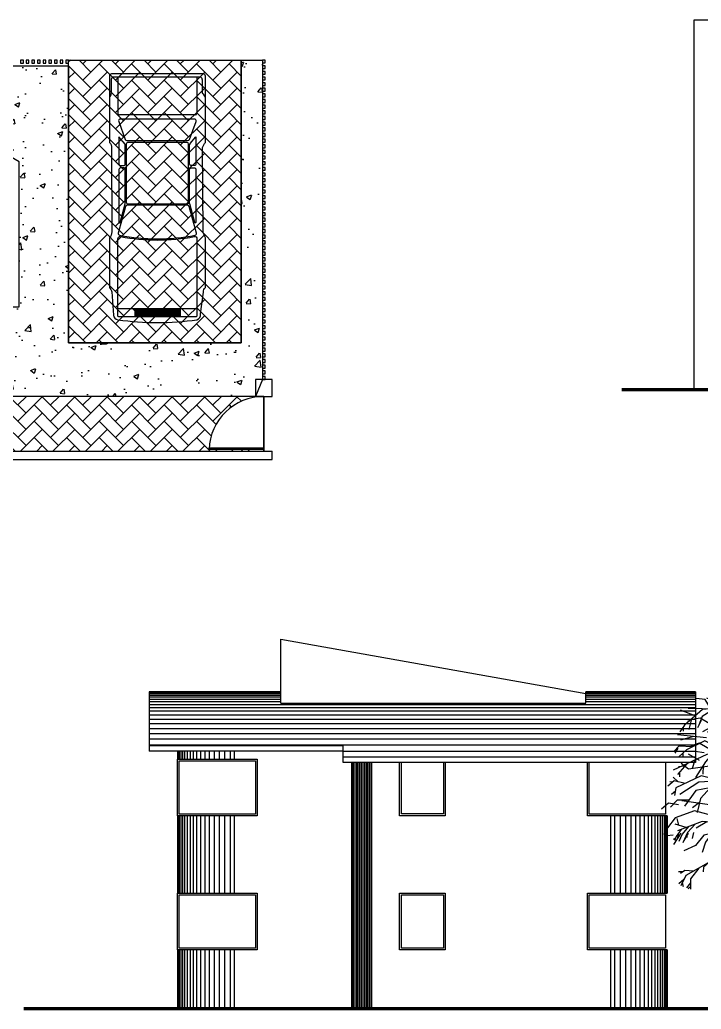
# Model space of a CAD drawing. Header units: millimetres. Extents: x -240.9 to -200.4, y 677.3 to 707.5.
# Drawn here: x -226.09 to -214.04, y 689.97 to 707.48 of the extents above; entities that cross this region are included whole.
import ezdxf

# ---------------------------------------------------------------- set-up
doc = ezdxf.new("R2010")
doc.units = ezdxf.units.MM
doc.header["$LTSCALE"] = 0.25
for name, color, linetype in [('banqueta ext.', 152, 'Continuous'), ('curva', 146, 'Continuous'), ('muro 1', 216, 'Continuous'), ('muro 2', 142, 'Continuous'), ('piso 1', 30, 'Continuous'), ('porton', 47, 'Continuous'), ('sombra', 253, 'Continuous'), ('techo', 22, 'Continuous'), ('vegetacion', 102, 'Continuous'), ('ventanas', 160, 'Continuous')]:
    doc.layers.add(name, color=color, linetype=linetype)
doc.layers.add('guia', color=120, linetype='Continuous', plot=False)
doc.layers.add('linea de tierra', color=7, linetype='Continuous', lineweight=80)
pattern_1 = [(225, (-23.96523, 1351.98117), (-6e-17, -0.287368196), [0.6096, -0.2032]), (315, (-24.10891, 1351.8375), (-6e-17, -0.287368196), [0.6096, -0.2032])]

# ---------------------------------------------------------------- blocks, each defined once
blk = doc.blocks.new('Fresno1a')
at = {"color": 104}
for p, q in [((-0.529, 5.726), (-0.52, 5.987)), ((-0.486, 5.886), (-0.486, 5.993)), ((-0.369, 5.745), (-0.371, 5.97)), ((-0.324, 5.768), (-0.324, 6.004)), ((-0.316, 5.886), (-0.282, 5.993)), ((-0.138, 5.84), (-0.157, 5.998)), ((-0.148, 5.926), (-0.082, 6.009)), ((0.144, 5.88), (0.12, 5.998)), ((0.17, 5.946), (0.304, 5.998)), ((0.218, 6.011), (0.201, 5.972)), ((-1.192, 5.787), (-1.164, 5.745)), ((-1.085, 5.651), (-1.094, 5.801)), ((-1.038, 5.674), (-1.038, 5.799)), ((-0.816, 5.794), (-0.903, 5.875)), ((-0.804, 5.696), (-0.883, 5.855)), ((-0.801, 5.687), (-0.828, 5.884)), ((-0.797, 5.741), (-0.791, 5.886)), ((-0.552, 5.641), (-0.615, 5.914)), ((-0.46, 5.653), (-0.6, 5.799)), ((-0.529, 5.744), (-0.468, 5.893)), ((-0.399, 5.689), (-0.499, 5.851)), ((-0.449, 5.443), (-0.138, 5.84)), ((-0.445, 5.413), (-0.376, 5.825)), ((-0.15, 5.581), (0.261, 5.862)), ((0.036, 5.577), (0.061, 5.856)), ((0.108, 5.757), (0.17, 5.946)), ((0.261, 5.862), (0.387, 5.815)), ((0.276, 5.764), (0.352, 5.856)), ((0.276, 5.656), (0.276, 5.855)), ((0.315, 5.838), (0.4, 5.869)), ((0.405, 5.657), (0.892, 5.787)), ((0.497, 5.669), (0.561, 5.835)), ((0.562, 5.659), (0.551, 5.809)), ((0.561, 5.835), (0.715, 5.889)), ((0.595, 5.736), (0.735, 5.778)), ((0.65, 5.809), (0.629, 5.763)), ((-1.297, 5.632), (-1.337, 5.694)), ((-1.293, 5.433), (-1.297, 5.632)), ((-1.128, 5.723), (-1.272, 5.745)), ((-1.015, 5.513), (-1.128, 5.723)), ((-0.883, 5.534), (-1.038, 5.674)), ((-0.841, 5.418), (-0.804, 5.696)), ((-0.391, 5.299), (-0.801, 5.687)), ((-0.408, 5.334), (-0.552, 5.641)), ((-0.441, 5.473), (-0.369, 5.745)), ((-0.039, 5.336), (-0.163, 5.736)), ((-0.122, 5.603), (-0.045, 5.777)), ((-0.077, 5.216), (0.276, 5.656)), ((-0.031, 5.564), (0.327, 5.739)), ((0.152, 5.043), (0.405, 5.657)), ((0.512, 5.513), (0.595, 5.736)), ((0.676, 5.616), (0.796, 5.536)), ((0.72, 5.601), (0.943, 5.632)), ((-1.474, 5.47), (-1.637, 5.489)), ((-1.365, 5.288), (-1.474, 5.47)), ((-0.835, 5.238), (-1.443, 5.497)), ((-1.237, 5.549), (-1.327, 5.559)), ((-1.191, 5.593), (-1.3, 5.498)), ((-0.718, 5.377), (-1.191, 5.593)), ((-0.768, 5.209), (-0.883, 5.536)), ((-0.349, 4.913), (-0.15, 5.581)), ((-0.256, 5.225), (-0.031, 5.564)), ((-0.065, 5.252), (0.036, 5.577)), ((0.443, 5.373), (0.72, 5.601)), ((0.694, 5.309), (1.174, 5.474)), ((0.715, 5.571), (0.806, 5.486)), ((0.727, 5.578), (0.815, 5.601)), ((0.89, 5.337), (0.972, 5.532)), ((0.972, 5.532), (1.132, 5.574)), ((-1.651, 5.186), (-1.911, 5.282)), ((-1.523, 5.298), (-1.843, 5.019)), ((-1.273, 5.301), (-1.778, 5.312)), ((-1.295, 5.317), (-1.529, 5.171)), ((-1.065, 5.336), (-1.523, 5.298)), ((-0.858, 4.634), (-1.273, 5.301)), ((-0.827, 5.319), (-1.221, 5.424)), ((-0.516, 4.977), (-0.827, 5.319)), ((-0.339, 4.628), (-0.718, 5.377)), ((-0.515, 4.917), (-0.483, 5.35)), ((-0.51, 5.211), (-0.466, 5.378)), ((-0.037, 4.544), (0.236, 5.337)), ((0.337, 4.977), (0.443, 5.373)), ((0.476, 4.621), (0.796, 5.337)), ((0.796, 5.337), (1.295, 5.418)), ((0.84, 5.268), (0.992, 5.264)), ((0.906, 5.382), (1.146, 5.388)), ((-1.561, 5.14), (-1.784, 5.108)), ((-1.715, 5.131), (-1.763, 4.94)), ((-1.548, 5.103), (-1.61, 4.974)), ((-1.529, 5.171), (-1.587, 5.016)), ((-1.231, 4.946), (-1.561, 5.14)), ((-0.905, 4.71), (-1.072, 5.168)), ((-0.153, 4.002), (-0.604, 5.139)), ((-0.304, 4.829), (-0.51, 5.211)), ((-0.268, 5.037), (-0.357, 5.225)), ((-0.163, 4.94), (-0.101, 5.138)), ((0.243, 5.044), (0.337, 5.114)), ((0.513, 4.703), (0.616, 5.179)), ((0.616, 5.179), (1.095, 5.179)), ((0.803, 4.981), (1.104, 5.217)), ((0.876, 5.021), (1.024, 5.084)), ((1.095, 5.179), (1.175, 5.06)), ((1.104, 5.217), (1.328, 5.217)), ((-1.843, 5.019), (-1.923, 4.9)), ((-1.864, 4.975), (-1.864, 4.915)), ((-1.225, 5.06), (-1.525, 4.902)), ((-1.362, 4.987), (-1.436, 4.891)), ((-1.018, 4.499), (-1.231, 4.946)), ((-0.925, 5.06), (-1.225, 5.06)), ((-0.387, 4.592), (-0.925, 5.06)), ((-0.359, 4.512), (-0.268, 5.037)), ((-0.002, 4.433), (-0.163, 4.94)), ((0.054, 4.75), (0.337, 4.977)), ((0.118, 4.943), (0.152, 5.043)), ((0.18, 4.852), (0.243, 5.044)), ((0.653, 4.508), (0.803, 4.981)), ((0.746, 4.768), (0.988, 4.908)), ((0.988, 4.908), (1.147, 5.069)), ((1.044, 4.859), (1.541, 4.982)), ((1.219, 4.814), (1.318, 4.938)), ((1.264, 4.913), (1.504, 4.881)), ((-1.454, 4.793), (-1.963, 4.847)), ((-1.679, 4.817), (-1.911, 4.752)), ((-1.483, 4.74), (-1.803, 4.582)), ((-0.878, 4.425), (-1.483, 4.74)), ((-0.878, 4.425), (-1.037, 4.753)), ((0.917, 4.577), (1.186, 4.784)), ((1.186, 4.784), (1.336, 4.753)), ((1.272, 4.881), (1.379, 4.893)), ((1.448, 4.642), (1.514, 4.743)), ((-1.941, 4.646), (-2.029, 4.554)), ((-2.008, 4.524), (-1.95, 4.614)), ((-1.699, 4.633), (-1.941, 4.646)), ((-1.803, 4.582), (-1.941, 4.461)), ((-1.584, 4.699), (-1.728, 4.647)), ((-1.492, 4.53), (-1.651, 4.553)), ((-1.288, 4.531), (-1.584, 4.699)), ((-1.097, 4.689), (-1.247, 4.689)), ((-0.964, 4.602), (-1.097, 4.689)), ((-0.945, 4.608), (-1.056, 4.665)), ((-0.798, 4.522), (-0.858, 4.634)), ((0.388, 4.216), (0.512, 4.631)), ((0.415, 4.307), (1.028, 4.638)), ((0.431, 4.502), (0.476, 4.621)), ((0.482, 4.379), (0.566, 4.606)), ((0.512, 4.631), (0.66, 4.717)), ((0.566, 4.606), (0.668, 4.678)), ((1.028, 4.638), (1.517, 4.546)), ((1.335, 4.581), (1.513, 4.67)), ((1.513, 4.67), (1.644, 4.612)), ((1.593, 4.683), (1.552, 4.667)), ((-1.443, 4.502), (-2.043, 4.224)), ((-1.864, 4.464), (-1.864, 4.524)), ((-1.573, 4.392), (-1.767, 4.507)), ((-1.66, 4.401), (-1.707, 4.251)), ((-1.353, 4.507), (-1.469, 4.368)), ((-1.069, 4.526), (-1.443, 4.502)), ((-0.682, 4.309), (-1.018, 4.499)), ((-0.643, 4.303), (-0.818, 4.394)), ((0.197, 3.882), (0.417, 4.465)), ((0.346, 4.275), (0.653, 4.508)), ((0.701, 4.461), (1.1, 4.542)), ((1.1, 4.542), (1.476, 4.413)), ((1.517, 4.546), (1.573, 4.424)), ((1.539, 4.492), (1.62, 4.453)), ((-1.8, 4.336), (-1.963, 4.144)), ((-1.842, 4.294), (-1.948, 4.279)), ((-1.772, 4.242), (-1.9, 4.338)), ((-1.273, 4.308), (-1.772, 4.242)), ((-1.469, 4.368), (-1.646, 4.091)), ((-1.509, 4.307), (-1.518, 4.154)), ((-1.042, 4.243), (-1.208, 4.289)), ((-0.818, 3.872), (-1.042, 4.243)), ((-0.377, 3.651), (-0.643, 4.303)), ((-0.362, 3.52), (-0.643, 4.303)), ((0.117, 4.064), (0.02, 4.367)), ((0.612, 3.904), (0.774, 4.259)), ((0.719, 4.14), (0.923, 4.314)), ((0.858, 4.118), (1.579, 4.32)), ((0.923, 4.314), (1.122, 4.293)), ((0.931, 4.074), (1.251, 4.31)), ((1.179, 4.263), (1.32, 4.208)), ((1.251, 4.31), (1.632, 4.019)), ((1.437, 4.266), (1.62, 4.195)), ((1.473, 4.299), (1.91, 4.047)), ((1.547, 4.242), (1.71, 4.315)), ((1.579, 4.32), (1.819, 4.28)), ((1.682, 4.303), (1.77, 4.163)), ((1.71, 4.315), (1.858, 4.245)), ((-2.021, 4.031), (-2.134, 3.941)), ((-1.951, 4.019), (-2.04, 4.1)), ((-1.826, 3.988), (-2.021, 4.031)), ((-1.544, 4.121), (-1.994, 3.909)), ((-1.921, 4.103), (-1.921, 4.168)), ((-1.183, 4.032), (-1.589, 4.009)), ((-0.867, 3.954), (-1.544, 4.121)), ((0.149, 3.397), (0.117, 4.064)), ((0.117, 3.109), (0.117, 4.064)), ((0.766, 3.997), (0.862, 4.045)), ((0.789, 4.001), (0.858, 4.118)), ((0.858, 4.118), (1.066, 4.118)), ((0.946, 3.867), (1.3, 4.072)), ((1.3, 4.072), (1.658, 4.037)), ((1.416, 4.103), (1.449, 4.002)), ((1.547, 4.095), (1.702, 3.91)), ((1.62, 4.195), (1.68, 4.163)), ((1.658, 4.037), (1.836, 3.902)), ((1.818, 3.982), (1.92, 4.037)), ((-2.102, 4.022), (-2.058, 4.018)), ((-1.994, 3.909), (-2.018, 3.777)), ((-1.589, 4.009), (-1.921, 3.791)), ((-1.643, 3.865), (-1.843, 3.586)), ((-1.004, 3.985), (-1.643, 3.865)), ((-1.383, 3.914), (-1.558, 3.721)), ((-1.178, 3.952), (-1.381, 3.782)), ((-0.405, 3.639), (-1.004, 3.985)), ((-0.083, 3.825), (-0.128, 3.938)), ((0.338, 3.241), (0.767, 3.964)), ((0.585, 3.907), (0.946, 3.867)), ((0.6, 3.683), (0.838, 3.967)), ((0.746, 3.889), (0.926, 3.981)), ((0.838, 3.967), (1.109, 4.002)), ((0.926, 3.981), (1.042, 3.964)), ((1.109, 4.002), (1.143, 3.967)), ((1.623, 4.005), (1.779, 4.001)), ((1.632, 4.019), (1.636, 3.896)), ((1.779, 4.001), (1.859, 3.962)), ((-1.971, 3.689), (-2.088, 3.566)), ((-2.002, 3.851), (-2.07, 3.793)), ((-1.767, 3.692), (-1.971, 3.689)), ((-1.234, 3.587), (-1.89, 3.681)), ((-1.558, 3.721), (-1.617, 3.474)), ((-1.381, 3.782), (-1.381, 3.535)), ((-0.66, 3.786), (-0.878, 3.716)), ((-0.069, 3.494), (-0.083, 3.825)), ((0.486, 3.624), (0.584, 3.841)), ((1.048, 3.692), (1.432, 3.85)), ((1.067, 3.676), (1.795, 3.693)), ((1.155, 3.684), (1.649, 3.596)), ((1.189, 3.75), (1.507, 3.716)), ((1.432, 3.85), (1.888, 3.626)), ((1.507, 3.716), (1.611, 3.606)), ((1.634, 3.751), (1.808, 3.585)), ((1.795, 3.693), (2.012, 3.508)), ((-2.124, 3.637), (-2.249, 3.531)), ((-1.948, 3.607), (-2.124, 3.637)), ((-1.666, 3.504), (-2.003, 3.381)), ((-1.575, 3.651), (-1.698, 3.557)), ((-1.271, 3.395), (-1.666, 3.504)), ((-1.28, 3.51), (-1.389, 3.464)), ((-1.063, 3.576), (-1.334, 3.398)), ((-1.083, 3.466), (-1.28, 3.51)), ((-0.932, 3.524), (-1.271, 3.395)), ((-1.13, 3.566), (-1.234, 3.587)), ((-0.655, 3.576), (-1.063, 3.576)), ((-0.418, 3.433), (-0.655, 3.576)), ((0.176, 2.821), (0.486, 3.624)), ((0.3, 3.007), (0.797, 3.655)), ((0.797, 3.655), (1.034, 3.674)), ((1.595, 3.411), (1.894, 3.573)), ((1.649, 3.596), (1.8, 3.439)), ((1.794, 3.52), (1.944, 3.46)), ((1.915, 3.591), (1.92, 3.47)), ((-2.003, 3.381), (-2.142, 3.204)), ((-1.974, 3.37), (-1.947, 3.25)), ((-1.334, 3.398), (-1.368, 3.256)), ((-0.225, 2.938), (-0.418, 3.433)), ((-0.244, 3.189), (-0.345, 3.473)), ((-0.213, 3.25), (-0.306, 3.479)), ((-0.022, 2.436), (-0.064, 3.367)), ((0.161, 3.139), (0.152, 3.335)), ((0.462, 3.218), (0.858, 3.501)), ((0.803, 3.25), (0.953, 3.329)), ((0.858, 3.501), (1.609, 3.261)), ((0.882, 3.287), (1.262, 3.496)), ((1.118, 3.394), (1.539, 3.086)), ((1.262, 3.496), (1.429, 3.454)), ((1.494, 3.437), (1.894, 3.13)), ((1.524, 3.429), (1.796, 3.36)), ((1.796, 3.36), (2.022, 3.363)), ((1.8, 3.439), (1.8, 3.313)), ((-1.811, 3.208), (-2.003, 3.269)), ((-1.902, 3.172), (-1.988, 3.046)), ((-1.53, 3.316), (-1.963, 3.149)), ((-1.767, 3.224), (-1.884, 3.088)), ((-1.652, 3.269), (-1.789, 3.121)), ((-1.446, 3.307), (-1.637, 3.195)), ((-1.368, 3.301), (-1.53, 3.316)), ((-1.19, 3.284), (-1.339, 3.298)), ((-1.098, 3.218), (-1.19, 3.284)), ((-0.848, 3.037), (-1.074, 3.201)), ((-0.181, 2.337), (-0.244, 3.189)), ((-0.156, 2.746), (-0.213, 3.25)), ((0.15, 2.887), (0.338, 3.241)), ((0.454, 3.208), (0.803, 3.25)), ((1.278, 3.242), (1.618, 3.02)), ((1.479, 3.173), (1.62, 3.156)), ((1.609, 3.261), (1.951, 2.984)), ((-2.155, 3.062), (-2.211, 3.096)), ((-2.039, 3.074), (-2.155, 3.062)), ((-2, 3.022), (-2.044, 2.995)), ((-1.908, 3.11), (-2.036, 2.906)), ((-1.988, 3.046), (-2.02, 2.979)), ((-1.952, 3.098), (-1.964, 3.021)), ((-1.884, 3.088), (-1.941, 2.958)), ((-1.789, 3.121), (-1.869, 2.937)), ((-1.777, 3.108), (-1.85, 2.976)), ((-1.803, 3.09), (-1.797, 3.029)), ((-1.679, 3.121), (-1.702, 3.012)), ((-1.499, 3.073), (-1.646, 2.888)), ((-1.204, 3.135), (-1.499, 3.073)), ((-1.358, 3.102), (-1.469, 2.949)), ((-0.836, 3.023), (-1.204, 3.135)), ((-0.72, 2.884), (-0.848, 3.037)), ((0.076, 2.91), (0.117, 3.109)), ((0.161, 3.139), (0.095, 2.716)), ((0.204, 2.665), (0.3, 3.007)), ((1.618, 3.02), (1.798, 2.665)), ((1.635, 3.139), (1.919, 2.731)), ((1.757, 3.14), (1.77, 2.999)), ((1.801, 3.106), (1.979, 3.086)), ((1.894, 3.13), (2.052, 3.15)), ((1.979, 3.141), (2.063, 3.075)), ((-1.646, 2.888), (-1.853, 2.795)), ((-1.469, 2.949), (-1.529, 2.764)), ((-0.892, 2.972), (-1.063, 2.936)), ((-1.063, 2.936), (-1.063, 2.865)), ((-0.618, 2.762), (-0.892, 2.972)), ((-0.227, 2.297), (-0.68, 2.837)), ((-0.055, 2.276), (0.061, 2.838)), ((0.15, 2.887), (0.106, 2.663)), ((0.162, 2.715), (0.176, 2.821)), ((0.309, 2.561), (0.876, 2.831)), ((0.876, 2.831), (1.579, 2.808)), ((0.909, 2.803), (1.101, 2.742)), ((0.999, 2.865), (1.1, 2.832)), ((1.17, 2.804), (1.564, 2.748)), ((1.579, 2.808), (1.7, 2.728)), ((1.813, 2.883), (2.003, 2.823)), ((1.937, 2.848), (2.055, 2.874)), ((2.003, 2.823), (2.057, 2.689)), ((-1.339, 2.632), (-1.818, 2.357)), ((-0.919, 2.597), (-1.339, 2.632)), ((-0.106, 2.427), (-0.156, 2.746)), ((0.091, 2.689), (0.016, 2.21)), ((0.145, 2.588), (0.151, 2.638)), ((0.49, 2.647), (0.878, 2.699)), ((0.878, 2.699), (1.028, 2.62)), ((1.036, 2.647), (1.433, 2.544)), ((1.101, 2.742), (1.173, 2.648)), ((1.552, 2.71), (1.581, 2.463)), ((1.564, 2.748), (1.632, 2.274)), ((1.7, 2.728), (1.859, 2.569)), ((1.788, 2.64), (1.8, 2.558)), ((1.919, 2.731), (1.873, 2.604)), ((1.897, 2.677), (1.928, 2.592)), ((2.069, 2.776), (2.029, 2.793)), ((-1.589, 2.488), (-1.734, 2.302)), ((-1.506, 2.504), (-1.513, 2.425)), ((-1.405, 2.594), (-1.506, 2.504)), ((-0.446, 2.558), (-0.856, 2.592)), ((0.086, 2.564), (0.016, 2.21)), ((0.052, 1.895), (0.143, 2.576)), ((0.11, 2.331), (0.186, 2.599)), ((0.13, 2.476), (0.147, 2.484)), ((0.187, 2.503), (0.26, 2.538)), ((1.028, 2.62), (1.104, 2.542)), ((1.104, 2.542), (1.104, 2.384)), ((1.433, 2.544), (1.663, 2.27)), ((1.566, 2.59), (1.68, 2.526)), ((1.715, 2.585), (1.851, 2.099)), ((1.728, 2.492), (1.895, 2.431)), ((-1.873, 2.423), (-1.949, 2.425)), ((-1.851, 2.287), (-1.941, 2.209)), ((-1.837, 2.449), (-1.912, 2.394)), ((-1.818, 2.357), (-1.905, 2.176)), ((-1.683, 2.435), (-1.837, 2.449)), ((-1.734, 2.302), (-1.734, 2.116)), ((-0.12, 1.771), (-0.227, 2.297)), ((1.895, 2.431), (1.951, 2.277)), ((-1.88, 2.227), (-1.867, 2.165)), ((-1.734, 2.228), (-1.807, 2.142)), ((-1.734, 2.157), (-1.776, 2.125)), ((1.632, 2.274), (1.549, 2.183)), ((1.663, 2.27), (1.695, 2.047)), ((-0.047, 2.001), (0.029, 2.001)), ((-0.045, 2.037), (0.029, 2.042)), ((0.029, 2.042), (0.085, 2.074)), ((-0.123, 1.827), (-0.12, 1.771)), ((0.052, 1.511), (0.052, 1.895)), ((-0.134, 0.24), (-0.124, 1.611)), ((0.052, 1.157), (0.052, 1.384)), ((0.067, 0.513), (0.052, 1.082)), ((-0.081, 1.018), (-0.008, 1.018)), ((-0.008, 1.018), (0.112, 1.041)), ((0.052, 0.315), (0.097, 0.351)), ((0.097, 0.351), (0.067, 0.513)), ((-0.196, -0.007), (-0.134, 0.24)), ((0.127, 0.301), (0.052, 0.315)), ((0.288, 0.018), (0.127, 0.301))]:
    blk.add_line(p, q, dxfattribs=at)
at = {"color": 3}
for p, q in [((0.145, 3.532), (0.23, 4.014)), ((-0.056, 3.472), (-0.056, 3.833)), ((-0.027, 3.081), (-0.056, 3.472)), ((0.029, 2.571), (-0.027, 3.081)), ((-0.2, 2.33), (-0.602, 2.72)), ((0.116, 2.209), (0.202, 2.54)), ((-0.056, 1.818), (-0.2, 2.33)), ((0.06, 2.079), (0.095, 2.116)), ((-0.096, 2.042), (0.06, 2.079)), ((-0.036, 2.011), (0.07, 2.022)), ((-0.108, 1.034), (0.029, 1.05)), ((-0.099, 0.965), (0.02, 0.98)), ((0.02, 0.98), (0.103, 1.003)), ((-0.112, 0.389), (0.007, 0.389)), ((-0.008, 0.426), (0.082, 0.463)), ((-0.008, 0.338), (0.082, 0.389)), ((0.007, 0.389), (0.097, 0.438)), ((-0.068, 0.338), (-0.008, 0.338))]:
    blk.add_line(p, q, dxfattribs=at)
blk = doc.blocks.new('ZJETTAPL')
for p, q in [((0.066, 1.619), (0.066, 0.089)), ((0.106, 1.659), (0.344, 1.659)), ((0.066, 1.566), (0.705, 1.566)), ((0.735, 1.536), (0.735, 0.196)), ((4.159, 0.166), (4.159, 1.566)), ((4.159, 1.266), (4.309, 1.266)), ((4.169, 0.476), (4.169, 1.256)), ((4.169, 1.256), (4.299, 1.256)), ((4.189, 0.476), (4.189, 1.256)), ((4.199, 0.476), (4.199, 1.256)), ((4.219, 0.905), (4.219, 1.256)), ((4.229, 0.909), (4.229, 1.256)), ((4.249, 0.905), (4.249, 1.256)), ((4.259, 0.892), (4.259, 1.256)), ((4.279, 0.476), (4.279, 1.256)), ((4.289, 0.476), (4.289, 1.256)), ((4.299, 0.476), (4.299, 1.256)), ((4.213, 0.857), (4.252, 0.882)), ((4.215, 0.882), (4.251, 0.846)), ((4.252, 0.882), (4.227, 0.898)), ((4.219, 0.476), (4.219, 0.826)), ((4.251, 0.846), (4.224, 0.835)), ((4.229, 0.476), (4.229, 0.822)), ((4.249, 0.476), (4.249, 0.826)), ((4.259, 0.476), (4.259, 0.839)), ((4.159, 0.466), (4.309, 0.466)), ((4.169, 0.476), (4.299, 0.476)), ((0.066, 0.166), (0.705, 0.166)), ((0.106, 0.049), (0.356, 0.049))]:
    blk.add_line(p, q)
for points in [[(1.314, 1.663, -0.040399), (1.221, 1.716), (0.049, 1.716, 0.414214), (0.009, 1.676), (0.009, 0.056, 0.414214), (0.049, 0.016), (1.221, 0.016, -0.281361), (1.323, 0.051), (2.804, 0.058, -0.212318), (2.909, 0.016), (3.789, 0.016, -0.184172), (3.868, 0.058), (4.276, 0.089, 0.412304), (4.359, 0.166, 0.071429), (4.359, 1.566, 0.351324), (4.255, 1.63), (3.873, 1.682, -0.284391), (3.789, 1.716), (2.909, 1.716, -0.0997), (2.804, 1.677)], [(1.702, 1.436, -0.414214), (1.672, 1.466), (1.672, 1.516, -0.414214), (1.702, 1.546), (2.634, 1.546, -0.874628), (2.636, 1.526), (2.31, 1.437, -0.066879), (2.302, 1.436)], [(2.863, 1.534, 0.435419), (2.826, 1.557), (2.358, 1.429, 0.337972), (2.335, 1.4), (2.335, 0.332, 0.337972), (2.358, 0.303), (2.826, 0.174, 0.435419), (2.863, 0.198, 0.097943)], [(4.284, 0.166), (2.926, 0.166, -0.470851), (2.887, 0.213, 0.095001), (2.887, 1.518, -0.470851), (2.926, 1.566), (4.284, 1.566, -0.414214), (4.309, 1.541), (4.309, 0.191, -0.414214)], [(1.251, 0.296), (1.121, 0.186), (1.602, 0.186, 0.414214), (1.632, 0.216), (1.632, 0.266, 0.414214), (1.602, 0.296)], [(1.702, 0.296, 0.414214), (1.672, 0.266), (1.672, 0.216, 0.414214), (1.702, 0.186), (2.634, 0.186, 0.874628), (2.636, 0.206), (2.31, 0.295, 0.066879), (2.302, 0.296)]]:
    blk.add_lwpolyline(points, format="xyb", close=True)
for points in [[(1.188, 0.325), (1.188, 1.407, 0.315355), (1.168, 1.435), (0.849, 1.551, 0.520502), (0.809, 1.523), (0.809, 0.209, 0.520502), (0.849, 0.181), (1.168, 0.296)], [(1.243, 1.443, 0.176757), (1.262, 1.436, -0.176757), (1.243, 1.443), (1.121, 1.546), (1.602, 1.546, -0.414214), (1.632, 1.516), (1.632, 1.466, -0.414214), (1.602, 1.436), (1.262, 1.436)], [(1.221, 1.386), (1.221, 0.346, 0.414214), (1.251, 0.316), (2.279, 0.316, 0.414214), (2.309, 0.346), (2.309, 1.386, 0.414214), (2.279, 1.416), (1.251, 1.416)], [(4.257, 0.836, 0.259187), (4.257, 0.895, 0.583967), (4.21, 0.895, 0.259397), (4.21, 0.836, 0.588403), (4.258, 0.836, 0.588403)], [(4.249, 0.841, 0.259126), (4.249, 0.89, 0.582877), (4.219, 0.891, 0.259126), (4.219, 0.841, 0.588403), (4.249, 0.841)]]:
    blk.add_lwpolyline(points, format="xyb")
for centre, radius, start, end in [((0.106, 1.619), 0.04, 90, 180), ((0.344, 1.669), 0.01, 270, 323.0423), ((0.484, 1.565), 0.164, 112.9496, 143.0423), ((0.705, 1.536), 0.03, 0, 90), ((1.251, 1.386), 0.03, 90, 180), ((2.279, 1.386), 0.03, 0, 90), ((0.705, 0.196), 0.03, 270, 0), ((1.158, 0.325), 0.03, 289.9883, 0), ((0.106, 0.089), 0.04, 180, 270), ((0.35, -0.046), 0.095, 40.5537, 86.2571)]:
    blk.add_arc(centre, radius, start, end)

msp = doc.modelspace()

# ---------------------------------------------------------------- hatches: boundary and pattern name
at = {"layer": 'guia', "ltscale": 0.25}
h = msp.add_hatch(dxfattribs=at)
h.set_pattern_fill('AR-SAND,_O', color=256, scale=0.25, angle=180)
h.set_pattern_definition([(217.5, (-23.965, 1351.981), (0.40001, -12.23533), [0, -9.652, 0, -10.795, 0, -10.31875]), (187.5, (-23.965, 1351.981), (-11.2381, -17.92063), [0, -5.207, 0, -8.6995, 0, -3.33375]), (147.5, (-16.155, 1351.981), (-19.77481, -0.03593), [0, -3.175, 0, -11.43, 0, -14.9225]), (137.5, (-16.155, 1351.981), (-19.0889, -5.57323), [0, -1.5875, 0, -7.493, 0, -8.5725])])
h.paths.add_polyline_path([(-221.802, 701.114), (-221.927, 701.114), (-221.927, 700.814), (-226.733, 700.814), (-226.733, 702.399), (-226.108, 702.399), (-226.108, 704.38), (-226.108, 704.794), (-226.536, 705.38), (-229.539, 705.38), (-229.539, 705.859), (-233.769, 705.859), (-234.769, 705.859), (-234.769, 702.645), (-236.593, 702.645), (-240.558, 706.662), (-231.882, 706.662), (-231.832, 706.712), (-225.232, 706.712), (-225.217, 701.761), (-222.178, 701.761), (-222.178, 706.762), (-221.802, 706.764)])
at = {"layer": 'piso 1', "ltscale": 0.25}
h = msp.add_hatch(dxfattribs=at)
h.set_pattern_fill('AR-HBONE,_O', color=256, scale=0.002, angle=180)
h.set_pattern_definition(pattern_1)
h.paths.add_polyline_path([(-225.232, 701.761), (-222.178, 701.761), (-222.178, 706.762), (-225.232, 706.762)])
h = msp.add_hatch(dxfattribs=at)
h.set_pattern_fill('AR-HBONE', color=256, scale=0.002, angle=180, style=0)
h.set_pattern_definition(pattern_1)
h.paths.add_polyline_path([(-227.933, 699.845), (-221.777, 699.845), (-221.777, 699.875), (-222.745, 699.875), (-222.745, 699.905), (-222.744, 699.905, -0.396175), (-221.777, 700.814), (-226.733, 700.814), (-226.733, 701.012), (-226.833, 701.012), (-226.833, 701.234), (-227.933, 701.234)])
at = {"layer": 'sombra', "ltscale": 0.25}
h = msp.add_hatch(dxfattribs=at)
h.set_pattern_fill('LINE', color=256, scale=0.009, angle=90, style=0)
h.set_pattern_definition([(90, (-58.71456, -3.772057), (-0.028575, 2e-18), [])])
h.paths.add_polyline_path([(-219.872, 689.978), (-219.872, 694.335), (-220.222, 694.335), (-220.222, 689.978)])
at = {"layer": 'vegetacion', "ltscale": 0.25}
h = msp.add_hatch(dxfattribs=at)
h.set_pattern_fill('AR-CONC', color=256, scale=0.005, style=0)
h.set_pattern_definition([(50, (-108.0858, -3.0161), (0.91092334, -0.0796954), [0.09525, -1.04775]), (355, (-108.0858, -3.0161), (-0.1762141, 0.9552832), [0.0762, -0.8382]), (100.451, (-108.0099, -3.0228), (0.7347125, 0.8755834), [0.08095, -0.89045]), (46.1842, (-108.0858, -2.7621), (1.3553952, -0.2102116), [0.142875, -1.571625]), (96.6356, (-107.9728, -2.7797), (1.1870212, 1.2371278), [0.121425, -1.335675]), (351.184, (-108.0858, -2.7621), (1.187023, 1.2371256), [0.1143, -1.2573]), (21, (-107.9588, -2.8256), (0.7580744, -0.5113276), [0.09525, -1.04775]), (326, (-107.9588, -2.8256), (0.3090101, 0.9209398), [0.0762, -0.8382]), (71.4514, (-107.8956, -2.86825), (1.0670825, 0.4096143), [0.08095, -0.89045]), (37.5, (-108.0858, -3.01614), (0.01544302, 0.4227752), [0, -0.82804, 0, -0.8509, 0, -0.841375]), (7.5, (-108.0858, -3.01614), (0.3340983, 0.50090287), [0, -0.48514, 0, -0.80899, 0, -0.320675]), (327.5, (-108.369, -3.01614), (0.67795298, -0.02864372), [0, -0.3175, 0, -0.9906, 0, -1.31445]), (317.5, (-108.496, -3.01614), (0.7406459, 0.12713246), [0, -0.41275, 0, -0.65786, 0, -0.93345])])
h.paths.add_polyline_path([(-226.83, 705.38), (-226.108, 704.962), (-226.108, 702.399), (-226.733, 702.399), (-226.733, 700.814), (-221.927, 700.814), (-221.927, 701.114), (-221.802, 701.114), (-221.802, 706.764), (-222.178, 706.762), (-222.178, 701.761), (-225.232, 701.761), (-225.232, 706.662), (-231.882, 706.662), (-240.558, 706.662), (-236.593, 702.645), (-234.769, 702.645), (-234.769, 704.859, -0.057688), (-234.742, 705.087), (-234.653, 705.859), (-233.769, 705.859), (-229.539, 705.859), (-229.539, 705.38)])

# ---------------------------------------------------------------- linework, layer by layer
at = {"layer": 'banqueta ext.', "ltscale": 0.5}
msp.add_lwpolyline([(-221.927, 700.814), (-221.627, 700.814), (-221.627, 701.114), (-221.927, 701.114), (-221.927, 700.814)], dxfattribs=at)
at = {"layer": 'curva', "ltscale": 0.25}
for p, q in [((-223.303, 694.535), (-223.303, 694.393)), ((-223.293, 694.535), (-223.293, 694.393)), ((-223.273, 694.535), (-223.273, 694.393)), ((-223.248, 694.535), (-223.248, 694.393)), ((-223.218, 694.535), (-223.218, 694.393)), ((-223.178, 694.535), (-223.178, 694.393)), ((-223.133, 694.535), (-223.133, 694.393)), ((-223.083, 694.535), (-223.083, 694.393)), ((-223.028, 694.535), (-223.028, 694.393)), ((-222.968, 694.535), (-222.968, 694.393)), ((-222.898, 694.535), (-222.898, 694.393)), ((-222.823, 694.535), (-222.823, 694.393)), ((-222.743, 694.535), (-222.743, 694.393)), ((-222.658, 694.535), (-222.658, 694.393)), ((-222.568, 694.535), (-222.568, 694.393)), ((-222.472, 694.535), (-222.472, 694.393)), ((-222.372, 694.535), (-222.372, 694.393)), ((-222.303, 694.535), (-222.303, 694.393)), ((-223.303, 693.393), (-223.303, 692.022)), ((-223.293, 693.393), (-223.293, 692.022)), ((-223.273, 693.393), (-223.273, 692.022)), ((-223.248, 693.393), (-223.248, 692.022)), ((-223.218, 693.393), (-223.218, 692.022)), ((-223.178, 693.393), (-223.178, 692.022)), ((-223.133, 693.393), (-223.133, 692.022)), ((-223.083, 693.393), (-223.083, 692.022)), ((-223.028, 693.393), (-223.028, 692.022)), ((-222.968, 693.393), (-222.968, 692.022)), ((-222.898, 693.393), (-222.898, 692.022)), ((-222.823, 693.393), (-222.823, 692.022)), ((-222.743, 693.393), (-222.743, 692.022)), ((-222.658, 693.393), (-222.658, 692.022)), ((-222.568, 693.393), (-222.568, 692.022)), ((-222.472, 693.393), (-222.472, 692.022)), ((-222.372, 693.393), (-222.372, 692.022)), ((-222.303, 693.393), (-222.303, 692.022)), ((-215.642, 693.393), (-215.642, 692.022)), ((-215.573, 693.393), (-215.573, 692.022)), ((-215.473, 693.393), (-215.473, 692.022)), ((-215.377, 693.393), (-215.377, 692.022)), ((-215.287, 693.393), (-215.287, 692.022)), ((-215.202, 693.393), (-215.202, 692.022)), ((-215.122, 693.393), (-215.122, 692.022)), ((-215.047, 693.393), (-215.047, 692.022)), ((-214.977, 693.393), (-214.977, 692.022)), ((-214.917, 693.393), (-214.917, 692.022)), ((-214.862, 693.393), (-214.862, 692.022)), ((-214.812, 693.393), (-214.812, 692.022)), ((-214.767, 693.393), (-214.767, 692.022)), ((-214.727, 693.393), (-214.727, 692.022)), ((-214.697, 693.393), (-214.697, 692.022)), ((-214.672, 693.393), (-214.672, 692.022)), ((-214.652, 693.393), (-214.652, 692.022)), ((-214.642, 693.393), (-214.642, 692.022)), ((-223.303, 691.022), (-223.303, 690.178)), ((-223.293, 691.022), (-223.293, 689.978)), ((-223.273, 691.022), (-223.273, 689.978)), ((-223.248, 691.022), (-223.248, 689.978)), ((-223.218, 691.022), (-223.218, 689.978)), ((-223.178, 691.022), (-223.178, 689.978)), ((-223.133, 691.022), (-223.133, 689.978)), ((-223.083, 691.022), (-223.083, 689.978)), ((-223.028, 691.022), (-223.028, 689.978)), ((-222.968, 691.022), (-222.968, 689.978)), ((-222.898, 691.022), (-222.898, 689.978)), ((-222.823, 691.022), (-222.823, 689.978)), ((-222.743, 691.022), (-222.743, 689.978)), ((-222.658, 691.022), (-222.658, 689.978)), ((-222.568, 691.022), (-222.568, 689.978)), ((-222.472, 691.022), (-222.472, 689.978)), ((-222.372, 691.022), (-222.372, 689.978)), ((-222.303, 691.022), (-222.303, 689.978)), ((-215.642, 691.022), (-215.642, 689.978)), ((-215.573, 691.022), (-215.573, 689.978)), ((-215.473, 691.022), (-215.473, 689.978)), ((-215.377, 691.022), (-215.377, 689.978)), ((-215.287, 691.022), (-215.287, 689.978)), ((-215.202, 691.022), (-215.202, 689.978)), ((-215.122, 691.022), (-215.122, 689.978)), ((-215.047, 691.022), (-215.047, 689.978)), ((-214.977, 691.022), (-214.977, 689.978)), ((-214.917, 691.022), (-214.917, 689.978)), ((-214.862, 691.022), (-214.862, 689.978)), ((-214.812, 691.022), (-214.812, 689.978)), ((-214.767, 691.022), (-214.767, 689.978)), ((-214.727, 691.022), (-214.727, 689.978)), ((-214.697, 691.022), (-214.697, 689.978)), ((-214.672, 691.022), (-214.672, 689.978)), ((-214.652, 691.022), (-214.652, 689.978)), ((-214.642, 691.022), (-214.642, 689.978))]:
    msp.add_line(p, q, dxfattribs=at)
at = {"layer": 'guia', "ltscale": 0.25}
for points in [[(-234.769, 702.645), (-236.593, 702.645), (-240.558, 706.662), (-231.882, 706.662), (-225.232, 706.662), (-225.232, 701.761), (-222.178, 701.761), (-222.178, 706.762), (-221.802, 706.764), (-221.802, 701.114), (-221.927, 700.814), (-226.733, 700.814), (-226.733, 702.399), (-226.108, 702.399), (-226.108, 704.962), (-226.108, 704.962), (-226.83, 705.38), (-229.539, 705.38), (-229.539, 705.859), (-233.769, 705.859), (-234.653, 705.859), (-234.653, 705.859), (-234.769, 704.859), (-234.769, 702.645)], [(-219.872, 689.978), (-219.872, 694.335), (-220.222, 694.335), (-220.222, 689.978), (-219.872, 689.978)]]:
    msp.add_lwpolyline(points, dxfattribs=at)
at = {"layer": 'linea de tierra', "ltscale": 0.25}
for p, q in [((-215.442, 700.937), (-203.976, 700.937)), ((-211.342, 689.978), (-226.021, 689.978))]:
    msp.add_line(p, q, dxfattribs=at)
at = {"layer": 'muro 1'}
for p, q in [((-227.933, 699.845), (-221.627, 699.845)), ((-233.892, 699.695), (-221.627, 699.695))]:
    msp.add_line(p, q, dxfattribs=at)
at = {"layer": 'muro 1', "ltscale": 0.5}
msp.add_line((-221.627, 699.695), (-221.627, 699.845), dxfattribs=at)
at = {"layer": 'muro 1', "ltscale": 0.25}
for p, q in [((-223.303, 694.535), (-223.303, 694.393)), ((-223.303, 694.535), (-223.303, 694.393)), ((-219.872, 694.335), (-219.872, 689.978)), ((-223.303, 693.393), (-223.303, 692.022)), ((-223.303, 693.393), (-223.303, 692.022)), ((-214.642, 693.393), (-214.642, 692.022)), ((-223.303, 691.022), (-223.303, 689.978)), ((-223.303, 691.022), (-223.303, 690.178)), ((-214.642, 691.022), (-214.642, 689.978))]:
    msp.add_line(p, q, dxfattribs=at)
at = {"layer": 'muro 2', "ltscale": 0.25}
for p, q in [((-214.165, 700.937), (-214.165, 707.477)), ((-214.165, 707.477), (-211.461, 707.477)), ((-221.478, 695.384), (-221.478, 696.518)), ((-221.478, 696.518), (-216.078, 695.558)), ((-216.078, 695.384), (-216.078, 695.558))]:
    msp.add_line(p, q, dxfattribs=at)
at = {"layer": 'muro 2', "ltscale": 0.5}
for points in [[(-226.032, 706.712), (-226.032, 706.762), (-226.082, 706.762), (-226.082, 706.712), (-226.032, 706.712)], [(-225.932, 706.712), (-225.932, 706.762), (-225.982, 706.762), (-225.982, 706.712), (-225.932, 706.712)], [(-225.832, 706.712), (-225.832, 706.762), (-225.882, 706.762), (-225.882, 706.712), (-225.832, 706.712)], [(-225.732, 706.712), (-225.732, 706.762), (-225.782, 706.762), (-225.782, 706.712), (-225.732, 706.712)], [(-225.632, 706.712), (-225.632, 706.762), (-225.682, 706.762), (-225.682, 706.712), (-225.632, 706.712)], [(-225.532, 706.712), (-225.532, 706.762), (-225.582, 706.762), (-225.582, 706.712), (-225.532, 706.712)], [(-225.432, 706.712), (-225.432, 706.762), (-225.482, 706.762), (-225.482, 706.712), (-225.432, 706.712)], [(-225.332, 706.712), (-225.332, 706.762), (-225.382, 706.762), (-225.382, 706.712), (-225.332, 706.712)], [(-225.232, 706.712), (-225.232, 706.762), (-225.282, 706.762), (-225.282, 706.712), (-225.232, 706.712)], [(-221.752, 706.764), (-221.802, 706.764), (-221.802, 706.714), (-221.752, 706.714), (-221.752, 706.764)], [(-221.752, 706.664), (-221.802, 706.664), (-221.802, 706.614), (-221.752, 706.614), (-221.752, 706.664)], [(-221.752, 706.564), (-221.802, 706.564), (-221.802, 706.514), (-221.752, 706.514), (-221.752, 706.564)], [(-221.752, 706.464), (-221.802, 706.464), (-221.802, 706.414), (-221.752, 706.414), (-221.752, 706.464)], [(-221.752, 706.364), (-221.802, 706.364), (-221.802, 706.314), (-221.752, 706.314), (-221.752, 706.364)], [(-221.752, 706.264), (-221.802, 706.264), (-221.802, 706.214), (-221.752, 706.214), (-221.752, 706.264)], [(-221.752, 706.164), (-221.802, 706.164), (-221.802, 706.114), (-221.752, 706.114), (-221.752, 706.164)], [(-221.752, 706.064), (-221.802, 706.064), (-221.802, 706.014), (-221.752, 706.014), (-221.752, 706.064)], [(-221.752, 705.964), (-221.802, 705.964), (-221.802, 705.914), (-221.752, 705.914), (-221.752, 705.964)], [(-221.752, 705.864), (-221.802, 705.864), (-221.802, 705.814), (-221.752, 705.814), (-221.752, 705.864)], [(-221.752, 705.764), (-221.802, 705.764), (-221.802, 705.714), (-221.752, 705.714), (-221.752, 705.764)], [(-221.752, 705.664), (-221.802, 705.664), (-221.802, 705.614), (-221.752, 705.614), (-221.752, 705.664)], [(-221.752, 705.564), (-221.802, 705.564), (-221.802, 705.514), (-221.752, 705.514), (-221.752, 705.564)], [(-221.752, 705.464), (-221.802, 705.464), (-221.802, 705.414), (-221.752, 705.414), (-221.752, 705.464)], [(-221.752, 705.364), (-221.802, 705.364), (-221.802, 705.314), (-221.752, 705.314), (-221.752, 705.364)], [(-221.752, 705.264), (-221.802, 705.264), (-221.802, 705.214), (-221.752, 705.214), (-221.752, 705.264)], [(-221.752, 705.164), (-221.802, 705.164), (-221.802, 705.114), (-221.752, 705.114), (-221.752, 705.164)], [(-221.752, 705.064), (-221.802, 705.064), (-221.802, 705.014), (-221.752, 705.014), (-221.752, 705.064)], [(-221.752, 704.964), (-221.802, 704.964), (-221.802, 704.914), (-221.752, 704.914), (-221.752, 704.964)], [(-221.752, 704.864), (-221.802, 704.864), (-221.802, 704.814), (-221.752, 704.814), (-221.752, 704.864)], [(-221.752, 704.764), (-221.802, 704.764), (-221.802, 704.714), (-221.752, 704.714), (-221.752, 704.764)], [(-221.752, 704.664), (-221.802, 704.664), (-221.802, 704.614), (-221.752, 704.614), (-221.752, 704.664)], [(-221.752, 704.564), (-221.802, 704.564), (-221.802, 704.514), (-221.752, 704.514), (-221.752, 704.564)], [(-221.752, 704.464), (-221.802, 704.464), (-221.802, 704.414), (-221.752, 704.414), (-221.752, 704.464)], [(-221.752, 704.364), (-221.802, 704.364), (-221.802, 704.314), (-221.752, 704.314), (-221.752, 704.364)], [(-221.752, 704.264), (-221.802, 704.264), (-221.802, 704.214), (-221.752, 704.214), (-221.752, 704.264)], [(-221.752, 704.164), (-221.802, 704.164), (-221.802, 704.114), (-221.752, 704.114), (-221.752, 704.164)], [(-221.752, 704.064), (-221.802, 704.064), (-221.802, 704.014), (-221.752, 704.014), (-221.752, 704.064)], [(-221.752, 703.964), (-221.802, 703.964), (-221.802, 703.914), (-221.752, 703.914), (-221.752, 703.964)], [(-221.752, 703.864), (-221.802, 703.864), (-221.802, 703.814), (-221.752, 703.814), (-221.752, 703.864)], [(-221.752, 703.764), (-221.802, 703.764), (-221.802, 703.714), (-221.752, 703.714), (-221.752, 703.764)], [(-221.752, 703.664), (-221.802, 703.664), (-221.802, 703.614), (-221.752, 703.614), (-221.752, 703.664)], [(-221.752, 703.564), (-221.802, 703.564), (-221.802, 703.514), (-221.752, 703.514), (-221.752, 703.564)], [(-221.752, 703.464), (-221.802, 703.464), (-221.802, 703.414), (-221.752, 703.414), (-221.752, 703.464)], [(-221.752, 703.364), (-221.802, 703.364), (-221.802, 703.314), (-221.752, 703.314), (-221.752, 703.364)], [(-221.752, 703.264), (-221.802, 703.264), (-221.802, 703.214), (-221.752, 703.214), (-221.752, 703.264)], [(-221.752, 703.164), (-221.802, 703.164), (-221.802, 703.114), (-221.752, 703.114), (-221.752, 703.164)], [(-221.752, 703.064), (-221.802, 703.064), (-221.802, 703.014), (-221.752, 703.014), (-221.752, 703.064)], [(-221.752, 702.964), (-221.802, 702.964), (-221.802, 702.914), (-221.752, 702.914), (-221.752, 702.964)], [(-221.752, 702.864), (-221.802, 702.864), (-221.802, 702.814), (-221.752, 702.814), (-221.752, 702.864)], [(-221.752, 702.764), (-221.802, 702.764), (-221.802, 702.714), (-221.752, 702.714), (-221.752, 702.764)], [(-221.752, 702.664), (-221.802, 702.664), (-221.802, 702.614), (-221.752, 702.614), (-221.752, 702.664)], [(-221.752, 702.564), (-221.802, 702.564), (-221.802, 702.514), (-221.752, 702.514), (-221.752, 702.564)], [(-221.752, 702.464), (-221.802, 702.464), (-221.802, 702.414), (-221.752, 702.414), (-221.752, 702.464)], [(-221.752, 702.364), (-221.802, 702.364), (-221.802, 702.314), (-221.752, 702.314), (-221.752, 702.364)], [(-221.752, 702.264), (-221.802, 702.264), (-221.802, 702.214), (-221.752, 702.214), (-221.752, 702.264)], [(-221.752, 702.164), (-221.802, 702.164), (-221.802, 702.114), (-221.752, 702.114), (-221.752, 702.164)], [(-221.752, 702.064), (-221.802, 702.064), (-221.802, 702.014), (-221.752, 702.014), (-221.752, 702.064)], [(-221.752, 701.964), (-221.802, 701.964), (-221.802, 701.914), (-221.752, 701.914), (-221.752, 701.964)], [(-221.752, 701.864), (-221.802, 701.864), (-221.802, 701.814), (-221.752, 701.814), (-221.752, 701.864)], [(-221.752, 701.764), (-221.802, 701.764), (-221.802, 701.714), (-221.752, 701.714), (-221.752, 701.764)], [(-221.752, 701.664), (-221.802, 701.664), (-221.802, 701.614), (-221.752, 701.614), (-221.752, 701.664)], [(-221.752, 701.564), (-221.802, 701.564), (-221.802, 701.514), (-221.752, 701.514), (-221.752, 701.564)], [(-221.752, 701.464), (-221.802, 701.464), (-221.802, 701.414), (-221.752, 701.414), (-221.752, 701.464)], [(-221.752, 701.364), (-221.802, 701.364), (-221.802, 701.314), (-221.752, 701.314), (-221.752, 701.364)], [(-221.752, 701.264), (-221.802, 701.264), (-221.802, 701.214), (-221.752, 701.214), (-221.752, 701.264)], [(-221.752, 701.164), (-221.802, 701.164), (-221.802, 701.114), (-221.752, 701.114), (-221.752, 701.164)]]:
    msp.add_lwpolyline(points, dxfattribs=at)
at = {"layer": 'piso 1', "ltscale": 0.25}
msp.add_line((-221.927, 700.814), (-226.733, 700.814), dxfattribs=at)
msp.add_lwpolyline([(-222.178, 701.761), (-225.232, 701.761), (-225.232, 706.762), (-222.178, 706.762)], close=True, dxfattribs=at)
msp.add_lwpolyline([(-221.777, 700.814), (-226.733, 700.814), (-226.733, 701.012), (-226.833, 701.012), (-226.833, 701.234), (-227.933, 701.234), (-227.933, 699.845), (-221.777, 699.845), (-221.777, 700.814)], dxfattribs=at)
at = {"layer": 'porton', "ltscale": 0.5}
msp.add_line((-221.777, 700.814), (-221.777, 699.845), dxfattribs=at)
msp.add_lwpolyline([(-221.777, 699.875), (-222.745, 699.875), (-222.745, 699.905), (-221.777, 699.905)], dxfattribs=at)
msp.add_arc((-221.777, 699.845), 0.969, 90, 178.2253, dxfattribs=at)
at = {"layer": 'techo', "ltscale": 0.25}
for p, q in [((-223.803, 695.584), (-223.803, 694.535)), ((-223.803, 695.584), (-222.432, 695.584)), ((-223.803, 695.584), (-222.432, 695.584)), ((-221.478, 695.584), (-223.803, 695.584)), ((-223.803, 695.574), (-221.478, 695.574)), ((-223.803, 695.554), (-221.478, 695.554)), ((-223.803, 695.529), (-221.478, 695.529)), ((-223.803, 695.499), (-221.478, 695.499)), ((-214.142, 695.584), (-216.078, 695.584)), ((-216.078, 695.558), (-216.078, 695.584)), ((-216.078, 695.574), (-214.142, 695.574)), ((-216.078, 695.554), (-214.142, 695.554)), ((-216.078, 695.529), (-214.142, 695.529)), ((-216.078, 695.499), (-214.142, 695.499)), ((-214.142, 695.584), (-214.142, 694.335)), ((-223.803, 695.459), (-221.478, 695.459)), ((-223.803, 695.414), (-221.478, 695.414)), ((-223.803, 695.364), (-214.142, 695.364)), ((-221.478, 695.384), (-216.078, 695.384)), ((-216.078, 695.459), (-214.142, 695.459)), ((-216.078, 695.414), (-214.142, 695.414)), ((-223.803, 695.309), (-214.142, 695.309)), ((-223.803, 695.249), (-214.142, 695.249)), ((-223.803, 695.179), (-214.142, 695.179)), ((-223.803, 695.104), (-214.142, 695.104)), ((-223.803, 695.024), (-214.142, 695.024)), ((-223.803, 694.939), (-214.142, 694.939)), ((-223.803, 694.849), (-214.142, 694.849)), ((-223.803, 694.753), (-214.142, 694.753)), ((-223.803, 694.648), (-214.142, 694.648)), ((-220.372, 694.633), (-223.803, 694.633)), ((-220.372, 694.335), (-220.372, 694.633)), ((-220.372, 694.535), (-223.803, 694.535)), ((-220.372, 694.539), (-214.142, 694.539)), ((-214.142, 694.433), (-220.372, 694.433)), ((-214.142, 694.335), (-220.372, 694.335))]:
    msp.add_line(p, q, dxfattribs=at)
at = {"layer": 'ventanas', "ltscale": 0.25}
for points in [[(-223.303, 694.393), (-221.893, 694.393), (-221.893, 693.393), (-223.303, 693.393)], [(-223.273, 694.363), (-221.923, 694.363), (-221.923, 693.423), (-223.273, 693.423)], [(-223.303, 692.022), (-221.893, 692.022), (-221.893, 691.022), (-223.303, 691.022)], [(-219.374, 692.022), (-218.571, 692.022), (-218.571, 691.024), (-219.374, 691.024)], [(-223.273, 691.992), (-221.923, 691.992), (-221.923, 691.052), (-223.273, 691.052)], [(-219.344, 691.992), (-218.601, 691.992), (-218.601, 691.054), (-219.344, 691.054)], [(-216.022, 691.992), (-214.672, 691.992), (-214.672, 691.052), (-216.022, 691.052)]]:
    msp.add_lwpolyline(points, close=True, dxfattribs=at)
for points in [[(-218.571, 694.335), (-218.571, 693.395), (-219.374, 693.395), (-219.374, 694.335)], [(-218.601, 694.335), (-218.601, 693.425), (-219.344, 693.425), (-219.344, 694.335)], [(-214.642, 693.393), (-216.052, 693.393), (-216.052, 694.335)], [(-214.672, 694.335), (-214.672, 693.423), (-216.022, 693.423), (-216.022, 694.335)], [(-214.642, 691.022), (-216.052, 691.022), (-216.052, 692.022), (-214.642, 692.022)]]:
    msp.add_lwpolyline(points, dxfattribs=at)

# ---------------------------------------------------------------- block references
at = {"layer": 'muro 2', "ltscale": 0.5, "rotation": 270}
msp.add_blockref('ZJETTAPL', (-224.526, 706.529), dxfattribs=at)
at = {"layer": 'sombra', "ltscale": 0.25}
msp.add_blockref('Fresno1a', (-212.494, 689.978), dxfattribs=at)

doc.saveas('drawing.dxf')
